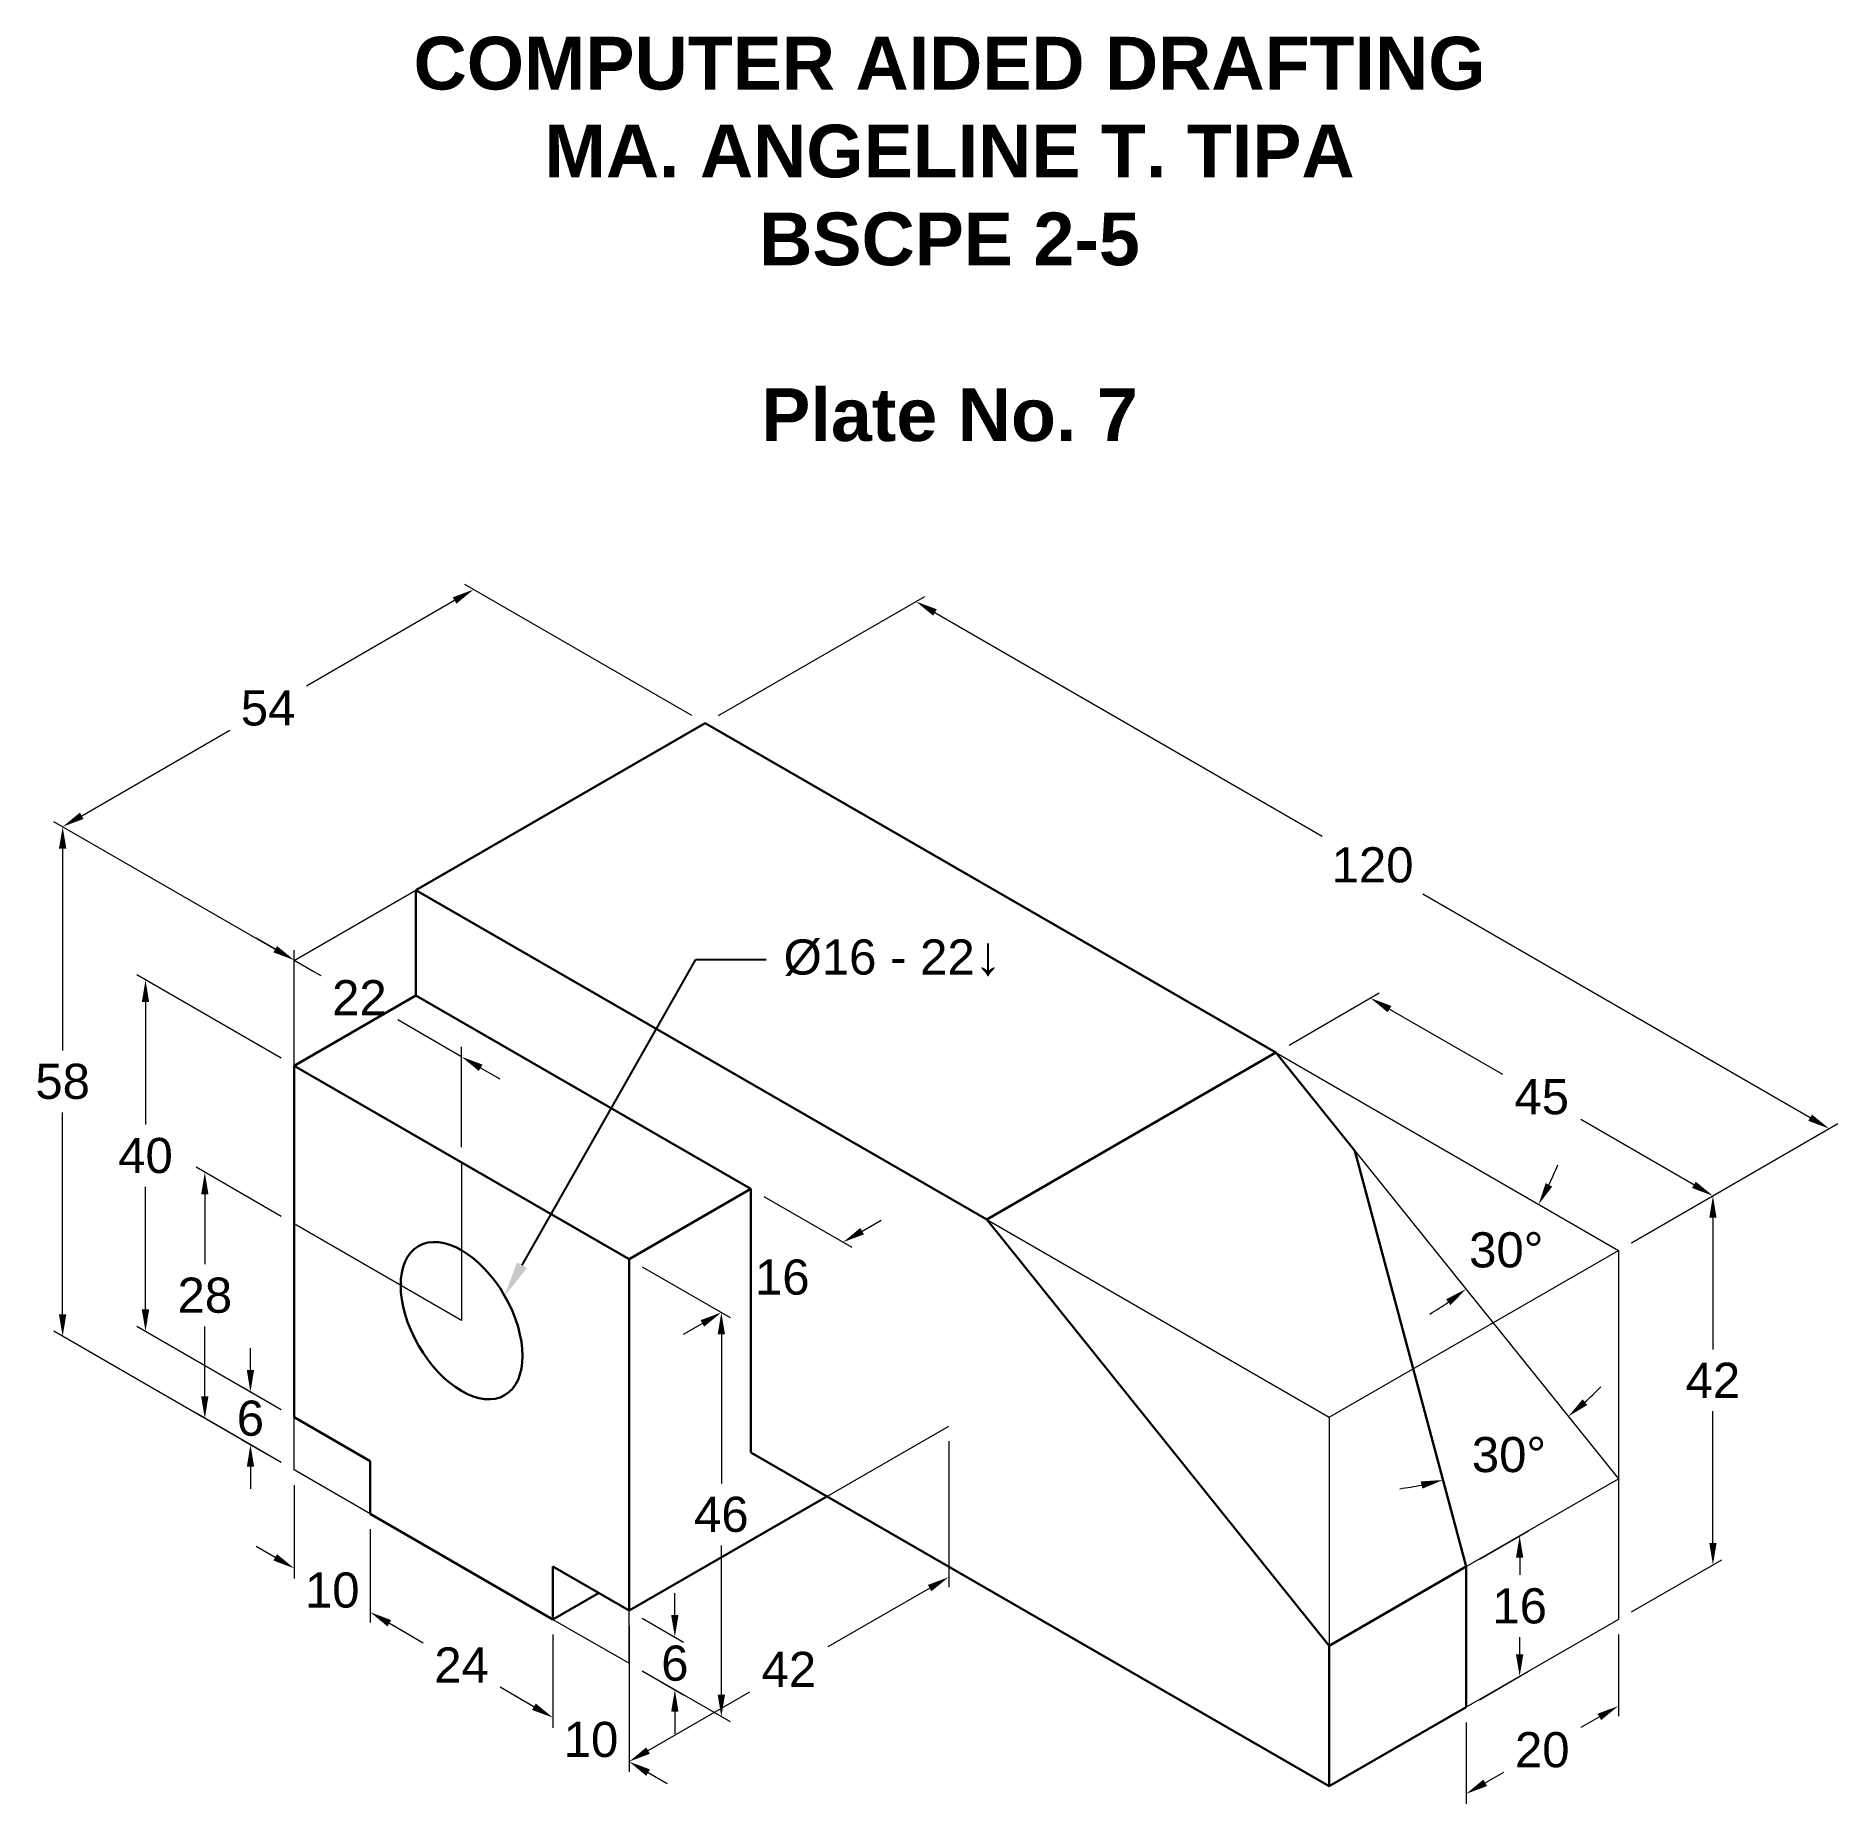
# Model space of a CAD drawing. Header units: inches. Extents: x 3433 to 3638, y 2329 to 2530.
import ezdxf
from ezdxf import colors
from ezdxf.entities.mleader import LeaderData, LeaderLine
from ezdxf.math import Vec2, Vec3

# ---------------------------------------------------------------- set-up
doc = ezdxf.new("R2010")
doc.units = ezdxf.units.IN
doc.header["$LTSCALE"] = 0.5
doc.header["$MEASUREMENT"] = 0
for name, color, linetype, lineweight in [('extension line', 120, 'Continuous', 13), ('guide line', 160, 'Continuous', 9), ('object line', 7, 'Continuous', 30)]:
    doc.layers.add(name, color=color, linetype=linetype, lineweight=lineweight)
doc.styles.get("Standard").update_dxf_attribs({"font": 'arial.ttf'})
doc.dimstyles.new('ISO-25', dxfattribs={"dimtxt": 4, "dimasz": 2.5, "dimexe": 1, "dimexo": 1.5, "dimgap": 1.5, "dimtad": 0, "dimtih": 1, "dimtoh": 1, "dimdec": 0, "dimzin": 1, "dimdsep": 46, "dimtxsty": 'Standard', "dimcen": 0.5, "dimadec": 0, "dimazin": 0, "dimtfac": 1, "dimtdec": 0, "dimtofl": 0, "dimtmove": 0, "dimatfit": 3, "dimfxl": 0.03937, "dimlwd": 13, "dimlwe": 13, "dimarcsym": 0})

# ---------------------------------------------------------------- blocks, each defined once
blk = doc.blocks.new('*D0')
at = {"layer": 'Defpoints', "color": 0, "transparency": 16777216}
for p in [(3481.54, 2414.03), (3462.49, 2413), (3481.54, 2402)]:
    blk.add_point(p, dxfattribs=at)
at = {"layer": 'extension line', "color": 0, "lineweight": 13, "transparency": 16777216}
for p, q in [((3460.33, 2426.28), (3458.16, 2427.53)), ((3483.71, 2412.78), (3485.88, 2411.53))]:
    blk.add_line(p, q, dxfattribs=at)
at = {"layer": 'extension line', "color": 0, "linetype": 'Continuous', "lineweight": 13, "transparency": 16777216}
for p, q in [((3462.49, 2414.73), (3462.49, 2426.18)), ((3462.49, 2425.03), (3464.66, 2423.78)), ((3464.66, 2423.78), (3465.53, 2423.27)), ((3479.38, 2415.28), (3474.29, 2418.22)), ((3481.54, 2414.03), (3479.38, 2415.28)), ((3481.54, 2403.73), (3481.54, 2415.18))]:
    blk.add_line(p, q, dxfattribs=at)
at = {"layer": 'extension line', "color": 0, "transparency": 16777216}
for points in [[(3460.54, 2426.64), (3460.12, 2425.92), (3462.49, 2425.03)], [(3483.92, 2413.14), (3483.5, 2412.42), (3481.54, 2414.03)]]:
    blk.add_solid(points, dxfattribs=at)
at = {"layer": 'extension line', "color": 0, "transparency": 16777216, "insert": (3469.91, 2420.75), "char_height": 4, "attachment_point": 5}
blk.add_mtext('22', dxfattribs=at)
blk = doc.blocks.new('*D1')
at = {"layer": 'Defpoints', "color": 0, "transparency": 16777216}
for p in [(3462.49, 2367), (3471.15, 2362), (3471.15, 2350.81)]:
    blk.add_point(p, dxfattribs=at)
at = {"layer": 'extension line', "color": 0, "linetype": 'Continuous', "lineweight": 13, "transparency": 16777216}
for p, q in [((3462.49, 2365.27), (3462.49, 2354.65)), ((3471.15, 2360.27), (3471.15, 2349.65)), ((3460.33, 2357.06), (3458.16, 2358.31)), ((3473.32, 2349.56), (3475.48, 2348.31))]:
    blk.add_line(p, q, dxfattribs=at)
at = {"layer": 'extension line', "color": 0, "transparency": 16777216}
for points in [[(3460.54, 2357.42), (3460.12, 2356.7), (3462.49, 2355.81)], [(3473.53, 2349.92), (3473.11, 2349.2), (3471.15, 2350.81)]]:
    blk.add_solid(points, dxfattribs=at)
at = {"layer": 'extension line', "color": 0, "transparency": 16777216, "insert": (3466.82, 2353.31), "char_height": 4, "attachment_point": 5}
blk.add_mtext('10', dxfattribs=at)
blk = doc.blocks.new('*D2')
at = {"layer": 'Defpoints', "color": 0, "transparency": 16777216}
for p in [(3471.15, 2362), (3491.94, 2350), (3491.94, 2338.81)]:
    blk.add_point(p, dxfattribs=at)
at = {"layer": 'extension line', "color": 0, "linetype": 'Continuous', "lineweight": 13, "transparency": 16777216}
for p, q in [((3471.15, 2360.27), (3471.15, 2349.65)), ((3473.32, 2349.56), (3477.15, 2347.34)), ((3491.94, 2348.27), (3491.94, 2337.65)), ((3489.77, 2340.06), (3485.94, 2342.27))]:
    blk.add_line(p, q, dxfattribs=at)
at = {"layer": 'extension line', "color": 0, "transparency": 16777216}
for points in [[(3473.53, 2349.92), (3473.11, 2349.2), (3471.15, 2350.81)], [(3489.98, 2340.42), (3489.56, 2339.7), (3491.94, 2338.81)]]:
    blk.add_solid(points, dxfattribs=at)
at = {"layer": 'extension line', "color": 0, "transparency": 16777216, "insert": (3481.54, 2344.81), "char_height": 4, "attachment_point": 5}
blk.add_mtext('24', dxfattribs=at)
blk = doc.blocks.new('*D3')
at = {"layer": 'Defpoints', "color": 0, "transparency": 16777216}
for p in [(3491.94, 2350), (3500.6, 2345), (3500.6, 2333.81)]:
    blk.add_point(p, dxfattribs=at)
at = {"layer": 'extension line', "color": 0, "linetype": 'Continuous', "lineweight": 13, "transparency": 16777216}
for p, q in [((3491.94, 2348.27), (3491.94, 2337.65)), ((3500.6, 2343.27), (3500.6, 2332.65)), ((3489.77, 2340.06), (3487.61, 2341.31)), ((3502.76, 2332.56), (3504.93, 2331.31))]:
    blk.add_line(p, q, dxfattribs=at)
at = {"layer": 'extension line', "color": 0, "transparency": 16777216}
for points in [[(3489.98, 2340.42), (3489.56, 2339.7), (3491.94, 2338.81)], [(3502.97, 2332.92), (3502.55, 2332.2), (3500.6, 2333.81)]]:
    blk.add_solid(points, dxfattribs=at)
at = {"layer": 'extension line', "color": 0, "transparency": 16777216, "insert": (3496.27, 2336.31), "char_height": 4, "attachment_point": 5}
blk.add_mtext('10', dxfattribs=at)
blk = doc.blocks.new('*D4')
at = {"layer": 'Defpoints', "color": 0, "transparency": 16777216}
for p in [(3462.49, 2373), (3457.51, 2369.87), (3462.49, 2367)]:
    blk.add_point(p, dxfattribs=at)
at = {"layer": 'extension line', "color": 0, "linetype": 'Continuous', "lineweight": 13, "transparency": 16777216}
for p, q in [((3457.51, 2378.37), (3457.51, 2380.87)), ((3460.99, 2373.86), (3456.51, 2376.45)), ((3460.99, 2367.86), (3456.51, 2370.45)), ((3457.51, 2367.37), (3457.51, 2364.87))]:
    blk.add_line(p, q, dxfattribs=at)
at = {"layer": 'extension line', "color": 0, "transparency": 16777216}
for points in [[(3457.1, 2378.37), (3457.93, 2378.37), (3457.51, 2375.87)], [(3457.1, 2367.37), (3457.93, 2367.37), (3457.51, 2369.87)]]:
    blk.add_solid(points, dxfattribs=at)
at = {"layer": 'extension line', "color": 0, "transparency": 16777216, "insert": (3457.51, 2372.87), "char_height": 4, "attachment_point": 5}
blk.add_mtext('6', dxfattribs=at)
blk = doc.blocks.new('*D5')
at = {"layer": 'Defpoints', "color": 0, "transparency": 16777216}
for p in [(3452.32, 2400.87), (3462.49, 2395), (3462.49, 2367)]:
    blk.add_point(p, dxfattribs=at)
at = {"layer": 'extension line', "color": 0, "linetype": 'Continuous', "lineweight": 13, "transparency": 16777216}
for p, q in [((3460.99, 2395.86), (3451.32, 2401.45)), ((3452.32, 2398.37), (3452.32, 2390.42)), ((3452.32, 2375.37), (3452.32, 2383.33)), ((3460.99, 2367.86), (3451.32, 2373.45))]:
    blk.add_line(p, q, dxfattribs=at)
at = {"layer": 'extension line', "color": 0, "transparency": 16777216}
for points in [[(3451.9, 2398.37), (3452.73, 2398.37), (3452.32, 2400.87)], [(3451.9, 2375.37), (3452.73, 2375.37), (3452.32, 2372.87)]]:
    blk.add_solid(points, dxfattribs=at)
at = {"layer": 'extension line', "color": 0, "transparency": 16777216, "insert": (3452.32, 2386.87), "char_height": 4, "attachment_point": 5}
blk.add_mtext('28', dxfattribs=at)
blk = doc.blocks.new('*D6')
at = {"layer": 'Defpoints', "color": 0, "transparency": 16777216}
for p in [(3445.57, 2422.77), (3462.49, 2413), (3462.49, 2373)]:
    blk.add_point(p, dxfattribs=at)
at = {"layer": 'extension line', "color": 0, "linetype": 'Continuous', "lineweight": 13, "transparency": 16777216}
for p, q in [((3460.99, 2413.86), (3444.57, 2423.35)), ((3445.57, 2420.27), (3445.57, 2406.31)), ((3445.57, 2385.27), (3445.57, 2399.23)), ((3460.99, 2373.86), (3444.57, 2383.35))]:
    blk.add_line(p, q, dxfattribs=at)
at = {"layer": 'extension line', "color": 0, "transparency": 16777216}
for points in [[(3445.15, 2420.27), (3445.98, 2420.27), (3445.57, 2422.77)], [(3445.15, 2385.27), (3445.98, 2385.27), (3445.57, 2382.77)]]:
    blk.add_solid(points, dxfattribs=at)
at = {"layer": 'extension line', "color": 0, "transparency": 16777216, "insert": (3445.57, 2402.77), "char_height": 4, "attachment_point": 5}
blk.add_mtext('40', dxfattribs=at)
blk = doc.blocks.new('*D7')
at = {"layer": 'Defpoints', "color": 0, "transparency": 16777216}
for p in [(3436.14, 2440.21), (3462.49, 2425), (3462.49, 2367)]:
    blk.add_point(p, dxfattribs=at)
at = {"layer": 'extension line', "color": 0, "linetype": 'Continuous', "lineweight": 13, "transparency": 16777216}
for p, q in [((3460.99, 2425.86), (3435.14, 2440.79)), ((3436.14, 2437.71), (3436.14, 2414.75)), ((3436.14, 2384.71), (3436.14, 2407.67)), ((3460.99, 2367.86), (3435.14, 2382.79))]:
    blk.add_line(p, q, dxfattribs=at)
at = {"layer": 'extension line', "color": 0, "transparency": 16777216}
for points in [[(3435.72, 2437.71), (3436.56, 2437.71), (3436.14, 2440.21)], [(3435.72, 2384.71), (3436.56, 2384.71), (3436.14, 2382.21)]]:
    blk.add_solid(points, dxfattribs=at)
at = {"layer": 'extension line', "color": 0, "transparency": 16777216, "insert": (3436.14, 2411.21), "char_height": 4, "attachment_point": 5}
blk.add_mtext('58', dxfattribs=at)
blk = doc.blocks.new('*D8')
at = {"layer": 'Defpoints', "color": 0, "transparency": 16777216}
for p in [(3601.95, 2359.51), (3595.86, 2356), (3595.86, 2340)]:
    blk.add_point(p, dxfattribs=at)
at = {"layer": 'extension line', "color": 0, "linetype": 'Continuous', "lineweight": 13, "transparency": 16777216}
for p, q in [((3597.36, 2356.86), (3602.95, 2360.09)), ((3601.95, 2357.01), (3601.95, 2355.05)), ((3601.95, 2346.01), (3601.95, 2347.97)), ((3597.36, 2340.86), (3602.95, 2344.09))]:
    blk.add_line(p, q, dxfattribs=at)
at = {"layer": 'extension line', "color": 0, "transparency": 16777216}
for points in [[(3601.53, 2357.01), (3602.36, 2357.01), (3601.95, 2359.51)], [(3601.53, 2346.01), (3602.36, 2346.01), (3601.95, 2343.51)]]:
    blk.add_solid(points, dxfattribs=at)
at = {"layer": 'extension line', "color": 0, "transparency": 16777216, "insert": (3601.95, 2351.51), "char_height": 4, "attachment_point": 5}
blk.add_mtext('16', dxfattribs=at)
blk = doc.blocks.new('*D9')
at = {"layer": 'Defpoints', "color": 0, "transparency": 16777216}
for p in [(3613.18, 2392), (3623.94, 2356.21), (3613.18, 2350)]:
    blk.add_point(p, dxfattribs=at)
at = {"layer": 'extension line', "color": 0, "linetype": 'Continuous', "lineweight": 13, "transparency": 16777216}
for p, q in [((3614.68, 2392.86), (3624.94, 2398.79)), ((3623.94, 2395.71), (3623.94, 2380.72)), ((3623.94, 2358.71), (3623.94, 2373.7)), ((3614.68, 2350.86), (3624.94, 2356.79))]:
    blk.add_line(p, q, dxfattribs=at)
at = {"layer": 'extension line', "color": 0, "transparency": 16777216}
for points in [[(3623.53, 2395.71), (3624.36, 2395.71), (3623.94, 2398.21)], [(3623.53, 2358.71), (3624.36, 2358.71), (3623.94, 2356.21)]]:
    blk.add_solid(points, dxfattribs=at)
at = {"layer": 'extension line', "color": 0, "transparency": 16777216, "insert": (3623.94, 2377.21), "char_height": 4, "attachment_point": 5}
blk.add_mtext('42', dxfattribs=at)
blk = doc.blocks.new('*D10')
at = {"layer": 'Defpoints', "color": 0, "transparency": 16777216}
for p in [(3574.21, 2414.5), (3623.94, 2398.21), (3613.18, 2392)]:
    blk.add_point(p, dxfattribs=at)
at = {"layer": 'extension line', "color": 0, "linetype": 'Continuous', "lineweight": 13, "transparency": 16777216}
for p, q in [((3575.71, 2415.36), (3585.97, 2421.29)), ((3587.14, 2419.46), (3600, 2412.04)), ((3621.78, 2399.46), (3608.92, 2406.89)), ((3614.68, 2392.86), (3624.94, 2398.79))]:
    blk.add_line(p, q, dxfattribs=at)
at = {"layer": 'extension line', "color": 0, "transparency": 16777216}
for points in [[(3587.35, 2419.82), (3586.93, 2419.1), (3584.97, 2420.71)], [(3621.99, 2399.82), (3621.57, 2399.1), (3623.94, 2398.21)]]:
    blk.add_solid(points, dxfattribs=at)
at = {"layer": 'extension line', "color": 0, "transparency": 16777216, "insert": (3604.46, 2409.46), "char_height": 4, "attachment_point": 5}
blk.add_mtext('45', dxfattribs=at)
blk = doc.blocks.new('*D11')
at = {"layer": 'Defpoints', "color": 0, "transparency": 16777216}
for p in [(3613.18, 2350), (3595.86, 2340), (3613.18, 2340.14)]:
    blk.add_point(p, dxfattribs=at)
at = {"layer": 'extension line', "color": 0, "linetype": 'Continuous', "lineweight": 13, "transparency": 16777216}
for p, q in [((3613.18, 2348.27), (3613.18, 2338.99)), ((3595.86, 2338.27), (3595.86, 2328.99)), ((3611.02, 2338.89), (3608.91, 2337.68)), ((3598.03, 2331.39), (3600.13, 2332.61))]:
    blk.add_line(p, q, dxfattribs=at)
at = {"layer": 'extension line', "color": 0, "transparency": 16777216}
for points in [[(3610.81, 2339.26), (3611.22, 2338.53), (3613.18, 2340.14)], [(3597.82, 2331.76), (3598.23, 2331.03), (3595.86, 2330.14)]]:
    blk.add_solid(points, dxfattribs=at)
at = {"layer": 'extension line', "color": 0, "transparency": 16777216, "insert": (3604.52, 2335.14), "char_height": 4, "attachment_point": 5}
blk.add_mtext('20', dxfattribs=at)
blk = doc.blocks.new('*D12')
at = {"layer": 'Defpoints', "color": 0, "transparency": 16777216}
for p in [(3509.26, 2452), (3637.17, 2405.85), (3613.18, 2392)]:
    blk.add_point(p, dxfattribs=at)
at = {"layer": 'extension line', "color": 0, "linetype": 'Continuous', "lineweight": 13, "transparency": 16777216}
for p, q in [((3510.76, 2452.86), (3534.25, 2466.43)), ((3535.41, 2464.6), (3579.49, 2439.15)), ((3635.01, 2407.1), (3590.93, 2432.54)), ((3614.68, 2392.86), (3638.17, 2406.43))]:
    blk.add_line(p, q, dxfattribs=at)
at = {"layer": 'extension line', "color": 0, "transparency": 16777216}
for points in [[(3535.62, 2464.96), (3535.2, 2464.24), (3533.25, 2465.85)], [(3635.21, 2407.46), (3634.8, 2406.74), (3637.17, 2405.85)]]:
    blk.add_solid(points, dxfattribs=at)
at = {"layer": 'extension line', "color": 0, "transparency": 16777216, "insert": (3585.21, 2435.85), "char_height": 4, "attachment_point": 5}
blk.add_mtext('120', dxfattribs=at)
blk = doc.blocks.new('*D13')
at = {"layer": 'Defpoints', "color": 0, "transparency": 16777216}
for p in [(3536.97, 2372), (3536.97, 2354.81), (3500.6, 2351)]:
    blk.add_point(p, dxfattribs=at)
at = {"layer": 'extension line', "color": 0, "linetype": 'Continuous', "lineweight": 13, "transparency": 16777216}
for p, q in [((3536.97, 2370.27), (3536.97, 2353.65)), ((3534.81, 2353.56), (3523.21, 2346.86)), ((3500.6, 2349.27), (3500.6, 2332.65)), ((3502.76, 2335.06), (3514.36, 2341.75))]:
    blk.add_line(p, q, dxfattribs=at)
at = {"layer": 'extension line', "color": 0, "transparency": 16777216}
for points in [[(3534.6, 2353.92), (3535.01, 2353.2), (3536.97, 2354.81)], [(3502.55, 2335.42), (3502.97, 2334.7), (3500.6, 2333.81)]]:
    blk.add_solid(points, dxfattribs=at)
at = {"layer": 'extension line', "color": 0, "transparency": 16777216, "insert": (3518.78, 2344.31), "char_height": 4, "attachment_point": 5}
blk.add_mtext('42', dxfattribs=at)
blk = doc.blocks.new('*D14')
at = {"layer": 'Defpoints', "color": 0, "transparency": 16777216}
for p in [(3482.91, 2467.21), (3509.26, 2452), (3462.49, 2425)]:
    blk.add_point(p, dxfattribs=at)
at = {"layer": 'extension line', "color": 0, "linetype": 'Continuous', "lineweight": 13, "transparency": 16777216}
for p, q in [((3507.76, 2452.86), (3481.91, 2467.79)), ((3480.74, 2465.96), (3463.88, 2456.23)), ((3438.31, 2441.46), (3455.17, 2451.2)), ((3460.99, 2425.86), (3435.14, 2440.79))]:
    blk.add_line(p, q, dxfattribs=at)
at = {"layer": 'extension line', "color": 0, "transparency": 16777216}
for points in [[(3480.53, 2466.32), (3480.95, 2465.6), (3482.91, 2467.21)], [(3438.1, 2441.82), (3438.51, 2441.1), (3436.14, 2440.21)]]:
    blk.add_solid(points, dxfattribs=at)
at = {"layer": 'extension line', "color": 0, "transparency": 16777216, "insert": (3459.52, 2453.71), "char_height": 4, "attachment_point": 5}
blk.add_mtext('54', dxfattribs=at)
blk = doc.blocks.new('*D15')
at = {"layer": 'Defpoints', "color": 0, "transparency": 16777216}
for p in [(3583.18, 2409.32), (3583.18, 2403.33), (3613.18, 2392), (3598.98, 2390.45), (3613.18, 2366)]:
    blk.add_point(p, dxfattribs=at)
at = {"layer": 'extension line', "color": 0, "linetype": 'Continuous', "lineweight": 13, "transparency": 16777216}
for start, end in [(334.1498, 338.2996), (300.4833, 304.6331)]:
    blk.add_arc((3574.21, 2414.5), 34.52, start, end, dxfattribs=at)
at = {"layer": 'extension line', "color": 0, "transparency": 16777216}
for points in [[(3605.65, 2399.25), (3604.91, 2399.64), (3604.11, 2397.24)], [(3593.58, 2386.43), (3594.08, 2385.76), (3595.84, 2387.59)]]:
    blk.add_solid(points, dxfattribs=at)
at = {"layer": 'extension line', "color": 0, "transparency": 16777216, "insert": (3600.42, 2392.03), "char_height": 4, "attachment_point": 5}
blk.add_mtext('30%%D', dxfattribs=at)
blk = doc.blocks.new('*D16')
at = {"layer": 'Defpoints', "color": 0, "transparency": 16777216}
for p in [(3583.18, 2403.33), (3583.18, 2403.33), (3598.29, 2367.6), (3613.18, 2366), (3595.86, 2356)]:
    blk.add_point(p, dxfattribs=at)
at = {"layer": 'extension line', "color": 0, "linetype": 'Continuous', "lineweight": 13, "transparency": 16777216}
for start, end in [(312.4756, 316.1683), (277.6101, 281.3028)]:
    blk.add_arc((3583.18, 2403.33), 38.8, start, end, dxfattribs=at)
at = {"layer": 'extension line', "color": 0, "transparency": 16777216}
for points in [[(3609.65, 2374.4), (3609.11, 2375.04), (3607.48, 2373.09)], [(3590.69, 2365.7), (3590.88, 2364.88), (3593.22, 2365.86)]]:
    blk.add_solid(points, dxfattribs=at)
at = {"layer": 'extension line', "color": 0, "transparency": 16777216, "insert": (3600.73, 2368.73), "char_height": 4, "attachment_point": 5}
blk.add_mtext('30%%D', dxfattribs=at)
blk = doc.blocks.new('*D18')
at = {"layer": 'Defpoints', "color": 0, "transparency": 16777216}
for p in [(3500.6, 2391), (3500.6, 2345), (3511.1, 2338.93)]:
    blk.add_point(p, dxfattribs=at)
at = {"layer": 'extension line', "color": 0, "linetype": 'Continuous', "lineweight": 13, "transparency": 16777216}
for p, q in [((3502.1, 2390.13), (3512.1, 2384.36)), ((3511.1, 2382.43), (3511.1, 2365.48)), ((3511.1, 2341.43), (3511.1, 2358.39)), ((3502.1, 2344.13), (3512.1, 2338.36))]:
    blk.add_line(p, q, dxfattribs=at)
at = {"layer": 'extension line', "color": 0, "transparency": 16777216}
for points in [[(3510.68, 2382.43), (3511.52, 2382.43), (3511.1, 2384.93)], [(3510.68, 2341.43), (3511.52, 2341.43), (3511.1, 2338.93)]]:
    blk.add_solid(points, dxfattribs=at)
at = {"layer": 'extension line', "color": 0, "transparency": 16777216, "insert": (3511.1, 2361.93), "char_height": 4, "attachment_point": 5}
blk.add_mtext('46', dxfattribs=at)
blk = doc.blocks.new('*D19')
at = {"layer": 'Defpoints', "color": 0, "transparency": 16777216}
for p in [(3514.45, 2399), (3500.6, 2391), (3524.96, 2392.93)]:
    blk.add_point(p, dxfattribs=at)
at = {"layer": 'extension line', "color": 0, "linetype": 'Continuous', "lineweight": 13, "transparency": 16777216}
for p, q in [((3515.95, 2398.13), (3525.96, 2392.36)), ((3527.12, 2394.18), (3529.29, 2395.43)), ((3502.1, 2390.13), (3512.1, 2384.36)), ((3508.94, 2383.68), (3506.77, 2382.43))]:
    blk.add_line(p, q, dxfattribs=at)
at = {"layer": 'extension line', "color": 0, "transparency": 16777216}
for points in [[(3526.91, 2394.55), (3527.33, 2393.82), (3524.96, 2392.93)], [(3508.73, 2384.05), (3509.14, 2383.32), (3511.1, 2384.93)]]:
    blk.add_solid(points, dxfattribs=at)
at = {"layer": 'extension line', "color": 0, "transparency": 16777216, "insert": (3518.03, 2388.93), "char_height": 4, "attachment_point": 5}
blk.add_mtext('16', dxfattribs=at)
blk = doc.blocks.new('*D20')
at = {"layer": 'Defpoints', "color": 0, "transparency": 16777216}
for p in [(3500.6, 2351), (3500.6, 2345), (3505.81, 2341.99)]:
    blk.add_point(p, dxfattribs=at)
at = {"layer": 'extension line', "color": 0, "linetype": 'Continuous', "lineweight": 13, "transparency": 16777216}
for p, q in [((3505.81, 2350.49), (3505.81, 2352.99)), ((3502.1, 2350.13), (3506.81, 2347.41)), ((3502.1, 2344.13), (3506.81, 2341.41)), ((3505.81, 2339.49), (3505.81, 2336.99))]:
    blk.add_line(p, q, dxfattribs=at)
at = {"layer": 'extension line', "color": 0, "transparency": 16777216}
for points in [[(3505.39, 2350.49), (3506.22, 2350.49), (3505.81, 2347.99)], [(3505.39, 2339.49), (3506.22, 2339.49), (3505.81, 2341.99)]]:
    blk.add_solid(points, dxfattribs=at)
at = {"layer": 'extension line', "color": 0, "transparency": 16777216, "insert": (3505.81, 2344.99), "char_height": 4, "attachment_point": 5}
blk.add_mtext('6', dxfattribs=at)

msp = doc.modelspace()

# ---------------------------------------------------------------- linework, layer by layer
at = {"layer": 'guide line'}
for p, q in [((3462.49, 2425), (3476.35, 2433)), ((3462.49, 2413), (3462.49, 2425)), ((3574.21, 2414.5), (3583.18, 2409.32)), ((3462.49, 2413), (3481.54, 2402)), ((3583.18, 2409.32), (3613.18, 2392)), ((3583.18, 2403.33), (3613.18, 2366)), ((3481.54, 2402), (3481.54, 2384)), ((3541.3, 2395.5), (3580.27, 2373)), ((3481.54, 2384), (3462.49, 2395)), ((3580.27, 2373), (3613.18, 2392)), ((3613.18, 2392), (3613.18, 2350)), ((3462.49, 2367), (3462.49, 2373)), ((3580.27, 2373), (3580.27, 2347)), ((3523.11, 2364), (3536.97, 2372)), ((3471.15, 2362), (3462.49, 2367)), ((3595.86, 2356), (3613.18, 2366)), ((3491.94, 2350), (3500.6, 2345)), ((3500.6, 2345), (3500.6, 2351)), ((3613.18, 2350), (3595.86, 2340))]:
    msp.add_line(p, q, dxfattribs=at)
at = {"layer": 'object line'}
for p, q in [((3476.35, 2433), (3509.26, 2452)), ((3509.26, 2452), (3574.21, 2414.5)), ((3476.35, 2421), (3476.35, 2433)), ((3476.35, 2433), (3541.3, 2395.5)), ((3462.49, 2413), (3476.35, 2421)), ((3476.35, 2421), (3514.45, 2399)), ((3541.3, 2395.5), (3574.21, 2414.5)), ((3574.21, 2414.5), (3583.18, 2403.33)), ((3462.49, 2373), (3462.49, 2413)), ((3500.6, 2391), (3462.49, 2413)), ((3595.86, 2356), (3583.18, 2403.33)), ((3500.6, 2391), (3514.45, 2399)), ((3514.45, 2369), (3514.45, 2399)), ((3541.3, 2395.5), (3580.27, 2347)), ((3500.6, 2351), (3500.6, 2391)), ((3462.49, 2373), (3471.15, 2368)), ((3580.27, 2331), (3514.45, 2369)), ((3471.15, 2368), (3471.15, 2362)), ((3500.6, 2351), (3523.11, 2364)), ((3471.15, 2362), (3491.94, 2350)), ((3491.94, 2350), (3491.94, 2356)), ((3491.94, 2356), (3500.6, 2351)), ((3595.86, 2356), (3580.27, 2347)), ((3595.86, 2340), (3595.86, 2356)), ((3491.94, 2350), (3497.13, 2353)), ((3580.27, 2347), (3580.27, 2331)), ((3580.27, 2331), (3595.86, 2340))]:
    msp.add_line(p, q, dxfattribs=at)
msp.add_ellipse((3481.54, 2384), major_axis=(4.9, -8.49), ratio=0.57735, dxfattribs=at)

# ---------------------------------------------------------------- texts
at = {"layer": 'object line', "insert": (3472.19, 2530.12), "char_height": 6, "attachment_point": 1}
msp.add_mtext_dynamic_manual_height_columns('\\pxqc;{\\fArial|b1|i0|c0|p34;COMPUTER AIDED DRAFTING\\PMA. ANGELINE T. TIPA\\PBSCPE 2-5\\P\\PPlate No. 7}', width=129.7584, gutter_width=30, heights=[0], dxfattribs=at)

# ---------------------------------------------------------------- dimensions: what is measured, and where the dimension line sits
at = {"layer": 'extension line'}
for p1, p2, distance, picture, middle in [((3462.49, 2425), (3509.26, 2452), 26.35, '*D14', (3459.52, 2453.71)), ((3509.26, 2452), (3613.18, 2392), 23.99, '*D12', (3585.21, 2435.85)), ((3462.49, 2367), (3462.49, 2425), 26.35, '*D7', (3436.14, 2411.21)), ((3462.49, 2373), (3462.49, 2413), 16.93, '*D6', (3445.57, 2402.77)), ((3574.21, 2414.5), (3613.18, 2392), 10.76, '*D10', (3604.46, 2409.46)), ((3462.49, 2367), (3462.49, 2395), 10.17, '*D5', (3452.32, 2386.87)), ((3500.6, 2391), (3514.45, 2399), -10.5, '*D19', (3518.03, 2388.93)), ((3613.18, 2392), (3613.18, 2350), 10.76, '*D9', (3623.94, 2377.21)), ((3500.6, 2391), (3500.6, 2345), 10.5, '*D18', (3511.1, 2361.93)), ((3500.6, 2351), (3536.97, 2372), -14.89, '*D13', (3518.78, 2344.31)), ((3471.15, 2362), (3491.94, 2350), -9.69, '*D2', (3481.54, 2344.81))]:
    dim = msp.add_aligned_dim(p1=p1, p2=p2, distance=distance, dimstyle='ISO-25', dxfattribs=at)
    dim.commit()
    dim.dimension.update_dxf_attribs({"geometry": picture, "text_midpoint": middle})
for base, p1, p2, angle, picture, middle in [((3481.54, 2414.03), (3462.49, 2413), (3481.54, 2402), 330, '*D0', (3469.91, 2420.75)), ((3457.51, 2369.87), (3462.49, 2373), (3462.49, 2367), 270, '*D4', (3457.51, 2372.87)), ((3471.15, 2350.81), (3462.49, 2367), (3471.15, 2362), 330, '*D1', (3466.82, 2353.31)), ((3601.95, 2359.51), (3595.86, 2340), (3595.86, 2356), 90, '*D8', (3601.95, 2351.51)), ((3505.81, 2341.99), (3500.6, 2351), (3500.6, 2345), 270, '*D20', (3505.81, 2344.99)), ((3500.6, 2333.81), (3491.94, 2350), (3500.6, 2345), 330, '*D3', (3496.27, 2336.31)), ((3613.18, 2340.14), (3595.86, 2340), (3613.18, 2350), 30, '*D11', (3604.52, 2335.14))]:
    dim = msp.add_linear_dim(base=base, p1=p1, p2=p2, angle=angle, dimstyle='ISO-25', dxfattribs=at)
    dim.commit()
    dim.dimension.update_dxf_attribs({"geometry": picture, "text_midpoint": middle, "dimtype": 161})
dim = msp.add_angular_dim_2l(base=(3598.98, 2390.45), line1=((3583.18, 2409.32), (3613.18, 2392)), line2=((3583.18, 2403.33), (3613.18, 2366)), text='30%%D', dimstyle='ISO-25', dxfattribs=at)
dim.commit()
dim.dimension.update_dxf_attribs({"geometry": '*D15', "text_midpoint": (3600.42, 2392.03), "dimtype": 162})
dim = msp.add_angular_dim_2l(base=(3598.29, 2367.6), line1=((3583.18, 2403.33), (3613.18, 2366)), line2=((3595.86, 2356), (3583.18, 2403.33)), text='30%%D', dimstyle='ISO-25', dxfattribs=at)
dim.commit()
dim.dimension.update_dxf_attribs({"geometry": '*D16', "text_midpoint": (3600.73, 2368.73)})

# ---------------------------------------------------------------- leaders
ml = msp.add_multileader_mtext('Standard', dxfattribs=at)
ml.set_content('%%C16 - 22{\\H1.08333x;\\C256;↓}', color=256)
ml.set_leader_properties()
ml.build(insert=Vec2(0, 0))
ctx = ml.context
ctx.base_point, ctx.plane_origin = Vec3(3516.19, 2425.09), Vec3(3486.44, 2386.83)
notes = []
notes.append((ctx, [(0, (1, 1, 0), (3508.19, 2425.09), (1, 0), 8, [(0, [(3486.44, 2386.83)], 0, [])])]))
ctx.mtext.insert, ctx.mtext.flow_direction = Vec3(3518.19, 2427.72), 5
for ctx, leaders in notes:
    for number, flags, end, landing, length, lines in leaders:
        leader = LeaderData()
        leader.index, (leader.has_last_leader_line, leader.has_dogleg_vector, leader.attachment_direction) = number, flags
        leader.last_leader_point, leader.dogleg_vector, leader.dogleg_length = Vec3(end), Vec3(landing), length
        for number, points, colour, breaks in lines:
            line = LeaderLine()
            line.index, line.vertices, line.color, line.breaks = number, Vec3.list(points), colors.encode_raw_color(colour), breaks
            leader.lines.append(line)
        ctx.leaders.append(leader)

doc.saveas('drawing.dxf')
